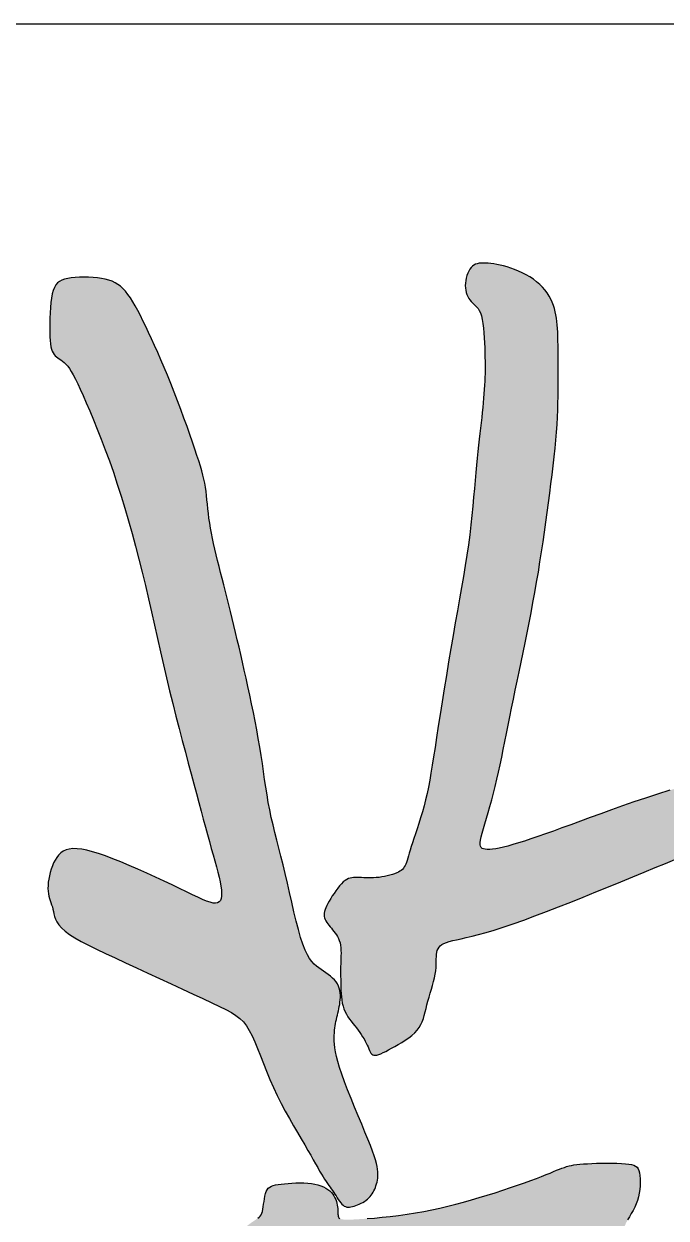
# Model space of a CAD drawing. Extents: x 2246048 to 2442613, y -66234 to 220766.
# Drawn here: x 2440536 to 2440805, y 120236 to 120736 of the extents above; entities that cross this region are included whole.
import ezdxf

# ---------------------------------------------------------------- set-up
doc = ezdxf.new("R2010")
doc.units = 0
doc.header["$LTSCALE"] = 1000
doc.header["$MEASUREMENT"] = 0
doc.layers.get('0').update_dxf_attribs({"color": 8})
doc.layers.add('J-图框线', color=4, linetype='Continuous')
doc.layers.add('J-姓名', color=2, linetype='Continuous')

# ---------------------------------------------------------------- blocks, each defined once
blk = doc.blocks.new('A$C2D00115A')
for points in [[(0.3471, 4.04), (0.3907, 4.0578), (0.4337, 4.0754), (0.4756, 4.0926), (0.5158, 4.1092), (0.554, 4.1249), (0.5897, 4.1396), (0.6223, 4.1529), (0.6517, 4.1649), (0.6781, 4.1755), (0.702, 4.185), (0.7241, 4.1936), (0.7446, 4.2015), (0.7643, 4.2091), (0.7836, 4.2163), (0.8029, 4.2236), (0.8228, 4.231), (0.8432, 4.2386), (0.8642, 4.2463), (0.8856, 4.2539), (0.9074, 4.2615), (0.9296, 4.269), (0.9521, 4.2763), (0.9748, 4.2834), (0.9978, 4.2902), (1.0208, 4.2966), (1.044, 4.3027), (1.0672, 4.3084), (1.0903, 4.3137), (1.1133, 4.3186), (1.1361, 4.323), (1.1587, 4.3269), (1.1809, 4.3303), (1.2028, 4.3334), (1.2241, 4.3361), (1.2449, 4.3387), (1.2649, 4.3413), (1.2841, 4.3439), (1.3024, 4.3467), (1.3197, 4.3497), (1.3359, 4.3532), (1.351, 4.3569), (1.3652, 4.3607), (1.3784, 4.3645), (1.3909, 4.3682), (1.4026, 4.3716), (1.4137, 4.3745), (1.4241, 4.3769), (1.4341, 4.3786), (1.4437, 4.3796), (1.4529, 4.3801), (1.4621, 4.38), (1.4711, 4.3795), (1.4803, 4.3786), (1.4896, 4.3773), (1.4992, 4.3758), (1.5092, 4.3741), (1.5195, 4.3725), (1.5302, 4.3713), (1.5411, 4.3708), (1.5522, 4.3712), (1.5634, 4.3729), (1.5748, 4.3762), (1.5862, 4.3813), (1.5976, 4.3884), (1.6088, 4.3973), (1.6197, 4.4077), (1.63, 4.4192), (1.6396, 4.4314), (1.6483, 4.4441), (1.656, 4.4568), (1.6624, 4.4693), (1.6674, 4.4813), (1.6709, 4.4926), (1.6729, 4.5034), (1.6734, 4.5138), (1.6723, 4.5236), (1.6696, 4.5331), (1.6652, 4.5421), (1.6591, 4.5509), (1.6514, 4.5593), (1.6421, 4.5673), (1.6318, 4.575), (1.6205, 4.5823), (1.6086, 4.5891), (1.5964, 4.5954), (1.5841, 4.6011), (1.5721, 4.6063), (1.5605, 4.6109), (1.5492, 4.6149), (1.538, 4.6183), (1.5267, 4.6211), (1.515, 4.6234), (1.5029, 4.6251), (1.4901, 4.6263), (1.4763, 4.627), (1.4615, 4.6271), (1.4459, 4.6268), (1.4297, 4.6261), (1.4132, 4.6251), (1.3968, 4.6237), (1.3806, 4.6221), (1.3649, 4.6203), (1.3501, 4.6183), (1.3363, 4.6162), (1.3229, 4.6138), (1.3094, 4.6109), (1.2949, 4.6074), (1.279, 4.6031), (1.2608, 4.5978), (1.2398, 4.5913), (1.2152, 4.5835), (1.1867, 4.5742), (1.1545, 4.5636), (1.1191, 4.552), (1.081, 4.5395), (1.0407, 4.5263), (0.9988, 4.5128), (0.9556, 4.4992), (0.9117, 4.4856), (0.8676, 4.4723), (0.8233, 4.4592), (0.7791, 4.4463), (0.7351, 4.4334), (0.6913, 4.4206), (0.6478, 4.4077), (0.6049, 4.3946), (0.5625, 4.3813), (0.5209, 4.3677), (0.4801, 4.3539), (0.4402, 4.3401), (0.4015, 4.3264), (0.364, 4.3128), (0.3278, 4.2996), (0.2931, 4.2869), (0.2601, 4.2747), (0.2287, 4.2633), (0.1991, 4.2525), (0.1712, 4.2426), (0.145, 4.2334), (0.1206, 4.225), (0.0979, 4.2175), (0.0769, 4.2109), (0.0577, 4.2051), (0.0402, 4.2003), (0.0244, 4.1963), (0.0101, 4.1932), (-0.0025, 4.1909), (-0.0137, 4.1893), (-0.0235, 4.1885), (-0.032, 4.1883), (-0.0391, 4.1888), (-0.0481, 4.1906), (-0.055, 4.1964), (-0.0567, 4.2048), (-0.0567, 4.2121), (-0.0556, 4.2212), (-0.0533, 4.2323), (-0.0499, 4.2456), (-0.0455, 4.261), (-0.0404, 4.2782), (-0.0348, 4.297), (-0.0287, 4.3173), (-0.0224, 4.3387), (-0.016, 4.3612), (-0.0097, 4.3845), (-0.0038, 4.4085), (0.002, 4.433), (0.0075, 4.4582), (0.013, 4.484), (0.0184, 4.5104), (0.0238, 4.5374), (0.0292, 4.565), (0.0349, 4.5933), (0.0407, 4.6221), (0.0467, 4.6516), (0.0529, 4.6816), (0.0592, 4.7123), (0.0657, 4.7436), (0.0723, 4.7755), (0.0791, 4.808), (0.086, 4.8412), (0.093, 4.8749), (0.1, 4.9091), (0.107, 4.9438), (0.114, 4.9788), (0.1209, 5.0141), (0.1276, 5.0495), (0.1341, 5.0851), (0.1404, 5.1206), (0.1464, 5.156), (0.152, 5.1913), (0.1575, 5.2264), (0.1627, 5.2612), (0.1677, 5.2959), (0.1725, 5.3302), (0.1772, 5.3642), (0.1817, 5.3978), (0.1862, 5.431), (0.1904, 5.4637), (0.1945, 5.4959), (0.1983, 5.5273), (0.2018, 5.558), (0.205, 5.5879), (0.2077, 5.6168), (0.21, 5.6446), (0.2118, 5.6714), (0.2132, 5.6971), (0.2141, 5.7219), (0.2148, 5.7457), (0.2152, 5.7688), (0.2154, 5.7911), (0.2154, 5.8127), (0.2155, 5.8338), (0.2155, 5.8543), (0.2154, 5.8743), (0.2154, 5.8936), (0.2153, 5.9122), (0.2152, 5.9301), (0.215, 5.9471), (0.2147, 5.9632), (0.2144, 5.9784), (0.2139, 5.9926), (0.2133, 6.0059), (0.2124, 6.0185), (0.2112, 6.0304), (0.2097, 6.042), (0.2078, 6.0532), (0.2054, 6.0642), (0.2024, 6.0752), (0.1988, 6.0862), (0.1946, 6.0973), (0.1896, 6.1083), (0.1838, 6.1192), (0.1771, 6.1299), (0.1695, 6.1403), (0.1609, 6.1503), (0.1513, 6.16), (0.1405, 6.1691), (0.1289, 6.1777), (0.1165, 6.1857), (0.1035, 6.1931), (0.0902, 6.1999), (0.0768, 6.2061), (0.0633, 6.2117), (0.0501, 6.2165), (0.0372, 6.2206), (0.0248, 6.2241), (0.0129, 6.227), (0.0015, 6.2293), (-0.0093, 6.2311), (-0.0195, 6.2324), (-0.0291, 6.2333), (-0.038, 6.2339), (-0.0462, 6.2341), (-0.0538, 6.234), (-0.0607, 6.2333), (-0.0671, 6.232), (-0.073, 6.23), (-0.0784, 6.2272), (-0.0834, 6.2234), (-0.0881, 6.2187), (-0.0924, 6.2128), (-0.0964, 6.2061), (-0.0999, 6.1985), (-0.1029, 6.1904), (-0.1054, 6.1819), (-0.1072, 6.1731), (-0.1083, 6.1643), (-0.1087, 6.1556), (-0.1083, 6.1472), (-0.1072, 6.1391), (-0.1054, 6.1315), (-0.1029, 6.1242), (-0.0999, 6.1174), (-0.0964, 6.1111), (-0.0924, 6.1054), (-0.0881, 6.1002), (-0.0835, 6.0955), (-0.0786, 6.0911), (-0.0738, 6.0866), (-0.0689, 6.0817), (-0.0642, 6.0759), (-0.0598, 6.069), (-0.0557, 6.0605), (-0.0522, 6.0501), (-0.0492, 6.0377), (-0.0468, 6.0234), (-0.0448, 6.0076), (-0.0433, 5.9909), (-0.0422, 5.9735), (-0.0413, 5.956), (-0.0407, 5.9386), (-0.0402, 5.9219), (-0.0399, 5.906), (-0.0396, 5.891), (-0.0395, 5.8767), (-0.0395, 5.8627), (-0.0397, 5.8491), (-0.0401, 5.8355), (-0.0406, 5.8217), (-0.0413, 5.8077), (-0.0422, 5.7932), (-0.0433, 5.7781), (-0.0446, 5.7626), (-0.0461, 5.7465), (-0.0477, 5.73), (-0.0494, 5.7129), (-0.0513, 5.6953), (-0.0533, 5.6772), (-0.0554, 5.6586), (-0.0575, 5.6393), (-0.0598, 5.6193), (-0.0621, 5.5984), (-0.0645, 5.5765), (-0.0669, 5.5534), (-0.0693, 5.529), (-0.0718, 5.5033), (-0.0742, 5.476), (-0.0768, 5.4474), (-0.0794, 5.4174), (-0.0824, 5.3861), (-0.0856, 5.3538), (-0.0892, 5.3204), (-0.0933, 5.2861), (-0.0979, 5.251), (-0.1031, 5.2152), (-0.1088, 5.1785), (-0.115, 5.1409), (-0.1217, 5.1022), (-0.1287, 5.0624), (-0.136, 5.0212), (-0.1435, 4.9787), (-0.1512, 4.9347), (-0.159, 4.8891), (-0.1668, 4.8426), (-0.1745, 4.7957), (-0.182, 4.7492), (-0.1893, 4.7036), (-0.1963, 4.6596), (-0.2028, 4.6179), (-0.2088, 4.5791), (-0.2143, 4.5437), (-0.2192, 4.5115), (-0.2238, 4.482), (-0.2283, 4.4549), (-0.2327, 4.4297), (-0.2371, 4.4061), (-0.2418, 4.3835), (-0.2469, 4.3617), (-0.2524, 4.3403), (-0.2583, 4.3193), (-0.2644, 4.2989), (-0.2706, 4.2794), (-0.2767, 4.2607), (-0.2826, 4.2431), (-0.288, 4.2268), (-0.293, 4.2118), (-0.2973, 4.1983), (-0.301, 4.1863), (-0.3042, 4.1755), (-0.3071, 4.166), (-0.3096, 4.1575), (-0.312, 4.15), (-0.3143, 4.1433), (-0.3178, 4.1342), (-0.323, 4.1247), (-0.3297, 4.117), (-0.3388, 4.1105), (-0.348, 4.1062), (-0.3551, 4.1034), (-0.3631, 4.1007), (-0.3716, 4.0983), (-0.3807, 4.0961), (-0.3902, 4.0941), (-0.3998, 4.0924), (-0.4095, 4.091), (-0.4191, 4.09), (-0.4285, 4.0894), (-0.4376, 4.0891), (-0.4464, 4.0891), (-0.4549, 4.0893), (-0.4631, 4.0896), (-0.4709, 4.0899), (-0.4784, 4.0903), (-0.4854, 4.0905), (-0.4921, 4.0906), (-0.4985, 4.0904), (-0.5046, 4.0898), (-0.5106, 4.0886), (-0.5165, 4.0866), (-0.5224, 4.0838), (-0.5283, 4.0799), (-0.5345, 4.0749), (-0.5409, 4.0686), (-0.5474, 4.0613), (-0.5539, 4.0531), (-0.5604, 4.0443), (-0.5668, 4.0352), (-0.5728, 4.026), (-0.5784, 4.0169), (-0.5836, 4.0081), (-0.5881, 3.9999), (-0.592, 3.9923), (-0.5953, 3.9851), (-0.5978, 3.9784), (-0.5997, 3.9721), (-0.6008, 3.9661), (-0.6012, 3.9603), (-0.6008, 3.9548), (-0.5996, 3.9494), (-0.5977, 3.9441), (-0.5951, 3.939), (-0.592, 3.9338), (-0.5885, 3.9287), (-0.5846, 3.9236), (-0.5804, 3.9185), (-0.576, 3.9133), (-0.5715, 3.908), (-0.567, 3.9025), (-0.5627, 3.8968), (-0.5585, 3.8908), (-0.5546, 3.8845), (-0.5511, 3.8777), (-0.5482, 3.8704), (-0.5458, 3.8627), (-0.5441, 3.8543), (-0.5431, 3.8454), (-0.5425, 3.8362), (-0.5423, 3.8267), (-0.5424, 3.8171), (-0.5427, 3.8075), (-0.5431, 3.798), (-0.5434, 3.7887), (-0.5437, 3.7797), (-0.5438, 3.7709), (-0.5439, 3.7623), (-0.5438, 3.7537), (-0.5437, 3.7449), (-0.5435, 3.736), (-0.5433, 3.7267), (-0.5431, 3.7169), (-0.5428, 3.7067), (-0.5424, 3.6961), (-0.5418, 3.6852), (-0.5409, 3.6742), (-0.5396, 3.6632), (-0.5378, 3.6524), (-0.5353, 3.6419), (-0.5321, 3.6318), (-0.5282, 3.6223), (-0.5235, 3.6133), (-0.5184, 3.6048), (-0.5127, 3.5966), (-0.5068, 3.5887), (-0.5007, 3.5809), (-0.4946, 3.5733), (-0.4886, 3.5656), (-0.4827, 3.5579), (-0.4771, 3.5502), (-0.4718, 3.5425), (-0.4668, 3.5349), (-0.4621, 3.5274), (-0.4579, 3.52), (-0.4541, 3.5128), (-0.4507, 3.5058), (-0.4478, 3.4992), (-0.4452, 3.4929), (-0.4428, 3.4872), (-0.4404, 3.4821), (-0.4379, 3.4777), (-0.435, 3.4742), (-0.4316, 3.4717), (-0.4276, 3.4703), (-0.4228, 3.47), (-0.4172, 3.4709), (-0.4107, 3.4728), (-0.4034, 3.4756), (-0.3953, 3.4793), (-0.3863, 3.4837), (-0.3765, 3.4889), (-0.3658, 3.4946), (-0.3544, 3.5009), (-0.3424, 3.5076), (-0.3301, 3.5149), (-0.318, 3.5225), (-0.3062, 3.5306), (-0.2952, 3.5392), (-0.2851, 3.5481), (-0.2764, 3.5574), (-0.2693, 3.567), (-0.2635, 3.577), (-0.2588, 3.5874), (-0.2549, 3.5983), (-0.2517, 3.6095), (-0.2487, 3.6213), (-0.2457, 3.6335), (-0.2425, 3.6461), (-0.2389, 3.6593), (-0.2349, 3.6728), (-0.2308, 3.6866), (-0.2266, 3.7004), (-0.2227, 3.7141), (-0.219, 3.7276), (-0.2159, 3.7407), (-0.2135, 3.7532), (-0.2118, 3.7652), (-0.2108, 3.7764), (-0.2103, 3.7869), (-0.2101, 3.7968), (-0.2099, 3.806), (-0.2096, 3.8145), (-0.2091, 3.8223), (-0.208, 3.8295), (-0.2054, 3.8393), (-0.1985, 3.8498), (-0.19, 3.8562), (-0.183, 3.8601), (-0.1745, 3.8637), (-0.1644, 3.867), (-0.1526, 3.8701), (-0.139, 3.8733), (-0.1233, 3.8767), (-0.1053, 3.8806), (-0.085, 3.8853), (-0.062, 3.891), (-0.0363, 3.898), (-0.0076, 3.9065), (0.024, 3.9167), (0.0585, 3.9285), (0.0953, 3.9417), (0.1342, 3.9562), (0.1748, 3.9716), (0.2168, 3.9879), (0.2597, 4.0049), (0.3033, 4.0223)], [(-0.6677, 3.8374), (-0.6756, 3.8573), (-0.6834, 3.8812), (-0.6911, 3.9085), (-0.6989, 3.9386), (-0.7066, 3.9706), (-0.7143, 4.0039), (-0.7219, 4.0377), (-0.7295, 4.0712), (-0.7371, 4.1039), (-0.7447, 4.1351), (-0.7521, 4.1648), (-0.7594, 4.1933), (-0.7664, 4.2209), (-0.7732, 4.2477), (-0.7796, 4.2741), (-0.7856, 4.3001), (-0.7911, 4.3261), (-0.796, 4.3523), (-0.8006, 4.3787), (-0.8048, 4.4054), (-0.8088, 4.4325), (-0.8128, 4.46), (-0.8169, 4.4879), (-0.8212, 4.5164), (-0.8258, 4.5455), (-0.8309, 4.5753), (-0.8364, 4.6054), (-0.8422, 4.6359), (-0.8482, 4.6664), (-0.8544, 4.6969), (-0.8608, 4.7271), (-0.8672, 4.7568), (-0.8735, 4.7858), (-0.8798, 4.8141), (-0.886, 4.8416), (-0.8922, 4.8684), (-0.8982, 4.8945), (-0.9043, 4.9202), (-0.9103, 4.9453), (-0.9163, 4.97), (-0.9222, 4.9943), (-0.9282, 5.0184), (-0.9341, 5.0421), (-0.94, 5.0655), (-0.9458, 5.0885), (-0.9515, 5.1111), (-0.9571, 5.1333), (-0.9626, 5.1549), (-0.9679, 5.176), (-0.973, 5.1966), (-0.9779, 5.2166), (-0.9826, 5.2362), (-0.9869, 5.2552), (-0.9909, 5.2738), (-0.9946, 5.2919), (-0.9979, 5.3096), (-1.0007, 5.327), (-1.0031, 5.3439), (-1.0051, 5.3605), (-1.0069, 5.3767), (-1.0085, 5.3925), (-1.0101, 5.4079), (-1.0117, 5.423), (-1.0135, 5.4377), (-1.0156, 5.4521), (-1.018, 5.4661), (-1.0209, 5.4801), (-1.0244, 5.4945), (-1.0284, 5.5096), (-1.0331, 5.5259), (-1.0387, 5.5437), (-1.045, 5.5633), (-1.0524, 5.5851), (-1.0607, 5.6094), (-1.0699, 5.6359), (-1.0798, 5.664), (-1.0904, 5.6934), (-1.1015, 5.7236), (-1.1129, 5.754), (-1.1245, 5.7843), (-1.1361, 5.814), (-1.1477, 5.8428), (-1.1593, 5.8704), (-1.1706, 5.897), (-1.1818, 5.9224), (-1.1928, 5.9468), (-1.2034, 5.97), (-1.2138, 5.992), (-1.2238, 6.0129), (-1.2334, 6.0327), (-1.2427, 6.0512), (-1.2516, 6.0685), (-1.2604, 6.0846), (-1.269, 6.0993), (-1.2776, 6.1128), (-1.2861, 6.1249), (-1.2946, 6.1356), (-1.3033, 6.145), (-1.3121, 6.1531), (-1.3214, 6.16), (-1.3311, 6.1658), (-1.3415, 6.1706), (-1.3527, 6.1746), (-1.3649, 6.1778), (-1.3781, 6.1803), (-1.3924, 6.1823), (-1.4076, 6.1837), (-1.4232, 6.1845), (-1.439, 6.1848), (-1.4546, 6.1845), (-1.4696, 6.1837), (-1.4836, 6.1823), (-1.4963, 6.1803), (-1.5074, 6.1778), (-1.517, 6.1745), (-1.5251, 6.1702), (-1.5321, 6.1647), (-1.5379, 6.1578), (-1.5427, 6.1493), (-1.5467, 6.139), (-1.5499, 6.1267), (-1.5527, 6.1123), (-1.5548, 6.0961), (-1.5565, 6.0787), (-1.5578, 6.0605), (-1.5586, 6.0422), (-1.559, 6.0241), (-1.5591, 6.0067), (-1.5589, 5.9907), (-1.5584, 5.9763), (-1.5575, 5.9635), (-1.5564, 5.9523), (-1.5548, 5.9425), (-1.5528, 5.934), (-1.5504, 5.9267), (-1.5474, 5.9205), (-1.544, 5.9152), (-1.54, 5.9107), (-1.5355, 5.9069), (-1.5306, 5.9033), (-1.5254, 5.8998), (-1.5161, 5.8936), (-1.5048, 5.8845), (-1.4933, 5.871), (-1.4837, 5.8559), (-1.4769, 5.8439), (-1.4695, 5.8297), (-1.4613, 5.8131), (-1.4523, 5.7938), (-1.4423, 5.7717), (-1.4313, 5.7465), (-1.4192, 5.7184), (-1.4064, 5.6877), (-1.3929, 5.6547), (-1.3791, 5.6196), (-1.365, 5.5826), (-1.3508, 5.5441), (-1.3368, 5.5043), (-1.3231, 5.4633), (-1.3096, 5.4214), (-1.2965, 5.3786), (-1.2838, 5.3351), (-1.2713, 5.2909), (-1.2593, 5.2461), (-1.2475, 5.2008), (-1.2362, 5.1552), (-1.2252, 5.1093), (-1.2145, 5.0631), (-1.2039, 5.0169), (-1.1936, 4.9706), (-1.1832, 4.9244), (-1.1729, 4.8783), (-1.1624, 4.8324), (-1.1517, 4.7868), (-1.1408, 4.7416), (-1.1297, 4.697), (-1.1185, 4.6531), (-1.1074, 4.6102), (-1.0964, 4.5685), (-1.0856, 4.5281), (-1.0752, 4.4893), (-1.0653, 4.4522), (-1.0559, 4.4171), (-1.047, 4.3837), (-1.0385, 4.3521), (-1.0305, 4.3221), (-1.0229, 4.2936), (-1.0155, 4.2665), (-1.0085, 4.2406), (-1.0017, 4.2159), (-0.9951, 4.1922), (-0.9888, 4.1696), (-0.9828, 4.1482), (-0.9773, 4.1279), (-0.9724, 4.109), (-0.9681, 4.0913), (-0.9645, 4.0751), (-0.9618, 4.0603), (-0.9599, 4.047), (-0.9591, 4.0352), (-0.9594, 4.0199), (-0.9648, 4.0065), (-0.9757, 4.0004), (-0.9886, 4.0014), (-0.999, 4.004), (-1.0113, 4.0082), (-1.0256, 4.0141), (-1.042, 4.0216), (-1.0607, 4.0304), (-1.0818, 4.0406), (-1.1055, 4.052), (-1.1317, 4.0645), (-1.16, 4.0778), (-1.1897, 4.0915), (-1.2202, 4.1054), (-1.251, 4.1191), (-1.2815, 4.1323), (-1.3109, 4.1446), (-1.3388, 4.1558), (-1.3645, 4.1655), (-1.3882, 4.1737), (-1.4098, 4.1804), (-1.4295, 4.1855), (-1.4473, 4.189), (-1.4634, 4.1909), (-1.4778, 4.1912), (-1.4906, 4.1898), (-1.5019, 4.1867), (-1.5118, 4.1821), (-1.5205, 4.1761), (-1.528, 4.1688), (-1.5346, 4.1605), (-1.5403, 4.1513), (-1.5453, 4.1413), (-1.5497, 4.1306), (-1.5536, 4.1195), (-1.557, 4.1081), (-1.5598, 4.0966), (-1.5621, 4.0851), (-1.5638, 4.0737), (-1.5648, 4.0627), (-1.5651, 4.0523), (-1.5647, 4.0425), (-1.5636, 4.0335), (-1.5619, 4.0252), (-1.5598, 4.0174), (-1.5573, 4.0099), (-1.5548, 4.0027), (-1.5505, 3.9906), (-1.5477, 3.9804), (-1.546, 3.9723), (-1.5442, 3.9637), (-1.542, 3.9546), (-1.5387, 3.9452), (-1.5339, 3.9353), (-1.5271, 3.925), (-1.5178, 3.9143), (-1.5056, 3.9032), (-1.49, 3.8918), (-1.471, 3.8798), (-1.4488, 3.8673), (-1.4236, 3.8542), (-1.3954, 3.8403), (-1.3644, 3.8255), (-1.3308, 3.8098), (-1.2947, 3.7931), (-1.2562, 3.7754), (-1.2163, 3.7569), (-1.1757, 3.7382), (-1.1353, 3.7195), (-1.096, 3.7012), (-1.0586, 3.6839), (-1.0241, 3.6678), (-0.9932, 3.6533), (-0.9667, 3.6407), (-0.9441, 3.6296), (-0.9251, 3.6193), (-0.9089, 3.6091), (-0.8951, 3.5984), (-0.8831, 3.5866), (-0.8724, 3.5731), (-0.8625, 3.5572), (-0.8528, 3.5385), (-0.8431, 3.5172), (-0.8334, 3.4937), (-0.8234, 3.4684), (-0.813, 3.4418), (-0.8021, 3.4142), (-0.7906, 3.3861), (-0.7783, 3.3579), (-0.7651, 3.3299), (-0.7512, 3.3023), (-0.7369, 3.2755), (-0.7225, 3.2494), (-0.7082, 3.2244), (-0.6944, 3.2006), (-0.6812, 3.1783), (-0.669, 3.1575), (-0.6579, 3.1385), (-0.648, 3.1211), (-0.639, 3.1053), (-0.6309, 3.091), (-0.6236, 3.0781), (-0.617, 3.0664), (-0.6108, 3.0559), (-0.6051, 3.0464), (-0.5997, 3.0378), (-0.5946, 3.0301), (-0.5897, 3.023), (-0.5851, 3.0164), (-0.5806, 3.0102), (-0.5735, 3.0002), (-0.5664, 2.9898), (-0.5598, 2.9793), (-0.5557, 2.9729), (-0.5517, 2.9667), (-0.5476, 2.9609), (-0.5435, 2.9556), (-0.5394, 2.9509), (-0.5352, 2.947), (-0.5309, 2.9441), (-0.5266, 2.942), (-0.5221, 2.9408), (-0.5174, 2.9402), (-0.5126, 2.9403), (-0.5075, 2.941), (-0.5022, 2.9422), (-0.4966, 2.9438), (-0.4907, 2.9458), (-0.4846, 2.9482), (-0.4784, 2.9508), (-0.4722, 2.9538), (-0.4661, 2.9571), (-0.4602, 2.9606), (-0.4547, 2.9645), (-0.4495, 2.9686), (-0.4448, 2.9729), (-0.4405, 2.9775), (-0.4367, 2.9822), (-0.4333, 2.9872), (-0.4302, 2.9924), (-0.4274, 2.9978), (-0.4248, 3.0034), (-0.4225, 3.0091), (-0.4203, 3.015), (-0.4183, 3.0211), (-0.4166, 3.0274), (-0.4152, 3.034), (-0.4142, 3.0409), (-0.4136, 3.0482), (-0.4135, 3.0559), (-0.4138, 3.0641), (-0.4148, 3.0728), (-0.4164, 3.0823), (-0.4189, 3.0931), (-0.4224, 3.1053), (-0.4269, 3.1195), (-0.4327, 3.136), (-0.4399, 3.155), (-0.4485, 3.177), (-0.4587, 3.2021), (-0.4701, 3.2298), (-0.4823, 3.2591), (-0.4948, 3.2894), (-0.5073, 3.3199), (-0.5192, 3.3497), (-0.5301, 3.378), (-0.5396, 3.4041), (-0.5474, 3.4273), (-0.5535, 3.4479), (-0.5582, 3.4659), (-0.5616, 3.4819), (-0.5639, 3.496), (-0.5654, 3.5085), (-0.5664, 3.5244), (-0.566, 3.5443), (-0.5646, 3.5613), (-0.5622, 3.5767), (-0.5593, 3.5911), (-0.5566, 3.6028), (-0.5549, 3.6101), (-0.5531, 3.6175), (-0.5515, 3.6249), (-0.5498, 3.6324), (-0.5484, 3.64), (-0.547, 3.6477), (-0.5459, 3.6556), (-0.5451, 3.6636), (-0.5446, 3.6718), (-0.5445, 3.6799), (-0.545, 3.6881), (-0.5462, 3.6962), (-0.5482, 3.7041), (-0.551, 3.7118), (-0.5548, 3.7193), (-0.5596, 3.7264), (-0.5654, 3.7332), (-0.5719, 3.7398), (-0.5791, 3.7461), (-0.5868, 3.7522), (-0.5948, 3.7582), (-0.6031, 3.764), (-0.6114, 3.7696), (-0.6196, 3.7753), (-0.6278, 3.7814), (-0.6359, 3.7886), (-0.6439, 3.7972), (-0.6519, 3.8078), (-0.6598, 3.821)], [(0.4147, 2.7385), (0.4169, 2.7476), (0.419, 2.7577), (0.4212, 2.7687), (0.4234, 2.7806), (0.4257, 2.7932), (0.4282, 2.8063), (0.431, 2.8197), (0.4342, 2.8332), (0.4378, 2.8466), (0.442, 2.8598), (0.4468, 2.8724), (0.4522, 2.8844), (0.4581, 2.8959), (0.4644, 2.907), (0.4707, 2.9179), (0.4768, 2.9289), (0.4826, 2.94), (0.4879, 2.9515), (0.4924, 2.9635), (0.496, 2.9761), (0.4987, 2.9891), (0.5005, 3.0022), (0.5015, 3.0152), (0.5018, 3.0277), (0.5015, 3.0395), (0.5005, 3.0503), (0.4991, 3.0597), (0.4971, 3.0677), (0.4944, 3.0742), (0.4907, 3.0794), (0.4859, 3.0835), (0.4797, 3.0866), (0.4718, 3.089), (0.4621, 3.0907), (0.4503, 3.0919), (0.4363, 3.0928), (0.4205, 3.0934), (0.4035, 3.0937), (0.3856, 3.0937), (0.3676, 3.0936), (0.3498, 3.0932), (0.3329, 3.0927), (0.3174, 3.092), (0.3036, 3.0912), (0.2914, 3.0903), (0.2805, 3.0891), (0.2708, 3.0877), (0.2618, 3.0861), (0.2534, 3.0841), (0.2452, 3.0819), (0.2371, 3.0792), (0.2287, 3.0762), (0.2198, 3.0727), (0.21, 3.0688), (0.1993, 3.0643), (0.1871, 3.0593), (0.1734, 3.0538), (0.1578, 3.0476), (0.1401, 3.0408), (0.12, 3.0334), (0.0979, 3.0254), (0.074, 3.017), (0.0487, 3.0084), (0.0223, 2.9996), (-0.0048, 2.9907), (-0.0323, 2.982), (-0.06, 2.9735), (-0.0875, 2.9654), (-0.1148, 2.9576), (-0.1421, 2.9503), (-0.1696, 2.9433), (-0.1972, 2.9368), (-0.2252, 2.9308), (-0.2535, 2.9252), (-0.2825, 2.9202), (-0.3119, 2.9156), (-0.3415, 2.9116), (-0.3707, 2.908), (-0.399, 2.9049), (-0.4258, 2.9024), (-0.4506, 2.9003), (-0.4729, 2.8987), (-0.4921, 2.8975), (-0.5079, 2.8968), (-0.5206, 2.8966), (-0.5304, 2.8969), (-0.5378, 2.8976), (-0.5432, 2.8988), (-0.5485, 2.9012), (-0.551, 2.9053), (-0.552, 2.9084), (-0.5527, 2.912), (-0.5531, 2.9161), (-0.5533, 2.9205), (-0.5534, 2.9253), (-0.5536, 2.9305), (-0.5539, 2.936), (-0.5544, 2.9418), (-0.5553, 2.9478), (-0.5566, 2.9541), (-0.5583, 2.9604), (-0.5606, 2.9668), (-0.5634, 2.9731), (-0.5669, 2.9794), (-0.571, 2.9855), (-0.5759, 2.9913), (-0.5816, 2.9969), (-0.5881, 3.002), (-0.5954, 3.0068), (-0.6036, 3.0111), (-0.6127, 3.0149), (-0.6227, 3.0181), (-0.6336, 3.0208), (-0.6456, 3.0227), (-0.6584, 3.024), (-0.6719, 3.0247), (-0.6858, 3.0249), (-0.6999, 3.0246), (-0.7138, 3.0239), (-0.7271, 3.023), (-0.7398, 3.0218), (-0.7514, 3.0206), (-0.7617, 3.0193), (-0.7707, 3.0177), (-0.7786, 3.0159), (-0.7854, 3.0134), (-0.7912, 3.0103), (-0.796, 3.0063), (-0.8, 3.0013), (-0.8033, 2.9951), (-0.8059, 2.9876), (-0.808, 2.9791), (-0.8096, 2.9698), (-0.811, 2.9603), (-0.8123, 2.9507), (-0.8136, 2.9414), (-0.815, 2.9328), (-0.8167, 2.9253), (-0.8188, 2.9189), (-0.8214, 2.9137), (-0.8246, 2.9092), (-0.8285, 2.9052), (-0.8331, 2.9014), (-0.8385, 2.8975), (-0.8449, 2.8932), (-0.8522, 2.8882), (-0.8606, 2.8823), (-0.8698, 2.8754), (-0.8793, 2.8674), (-0.8889, 2.8582), (-0.8982, 2.8478), (-0.9069, 2.836), (-0.9145, 2.8228), (-0.9209, 2.8081), (-0.9257, 2.7919), (-0.9289, 2.7746), (-0.9308, 2.7567), (-0.9315, 2.7387), (-0.9311, 2.7209), (-0.9298, 2.7039), (-0.9278, 2.6881), (-0.9253, 2.674), (-0.9223, 2.6619), (-0.919, 2.6515), (-0.9155, 2.6424), (-0.9119, 2.6341), (-0.9084, 2.6262), (-0.905, 2.6183), (-0.902, 2.6099), (-0.8993, 2.6006), (-0.8971, 2.59), (-0.8955, 2.5784), (-0.8944, 2.5662), (-0.8938, 2.5536), (-0.8938, 2.5409), (-0.8944, 2.528), (-0.6125, 2.5406), (-0.6143, 2.5468), (-0.615, 2.5532), (-0.6145, 2.5595), (-0.6131, 2.5655), (-0.611, 2.5711), (-0.6081, 2.576), (-0.6047, 2.5802), (-0.6006, 2.5838), (-0.5959, 2.5868), (-0.5905, 2.5895), (-0.5843, 2.5918), (-0.5772, 2.5941), (-0.5693, 2.5963), (-0.5603, 2.5986), (-0.5504, 2.6011), (-0.5395, 2.6039), (-0.5276, 2.6068), (-0.5148, 2.61), (-0.5011, 2.6132), (-0.4866, 2.6166), (-0.4712, 2.6201), (-0.4552, 2.6237), (-0.4384, 2.6274), (-0.421, 2.6312), (-0.4033, 2.635), (-0.3853, 2.6391), (-0.3673, 2.6433), (-0.3493, 2.6477), (-0.3317, 2.6523), (-0.3145, 2.6573), (-0.2978, 2.6625), (-0.2816, 2.6679), (-0.2657, 2.6735), (-0.2498, 2.679), (-0.234, 2.6846), (-0.218, 2.6899), (-0.2016, 2.6951), (-0.1847, 2.6998), (-0.1673, 2.7042), (-0.1494, 2.7083), (-0.1313, 2.7121), (-0.1134, 2.7157), (-0.0957, 2.7193), (-0.0787, 2.7228), (-0.0624, 2.7264), (-0.0473, 2.7302), (-0.0334, 2.7341), (-0.0208, 2.7382), (-0.0092, 2.7421), (0.0013, 2.7458), (0.0109, 2.7491), (0.0197, 2.7517), (0.0278, 2.7537), (0.0353, 2.7547), (0.0423, 2.7546), (0.0488, 2.7536), (0.0547, 2.7516), (0.0601, 2.7489), (0.0648, 2.7454), (0.0688, 2.7412), (0.0721, 2.7366), (0.0747, 2.7314), (0.0765, 2.726), (0.0775, 2.7202), (0.0779, 2.7144), (0.0777, 2.7085), (0.0768, 2.7027), (0.0755, 2.6971), (0.0737, 2.6918), (0.0715, 2.6869), (0.0689, 2.6826), (0.066, 2.6787), (0.0629, 2.6753), (0.0596, 2.6721), (0.0562, 2.6692), (0.0529, 2.6664), (0.0495, 2.6638), (0.0463, 2.6611), (0.0432, 2.6584), (0.0403, 2.6556), (0.0376, 2.6526), (0.035, 2.6494), (0.0325, 2.6458), (0.0301, 2.6419), (0.0278, 2.6376), (0.0256, 2.6328), (0.0235, 2.6274), (0.0214, 2.6215), (0.0194, 2.6152), (0.0174, 2.6083), (0.0155, 2.6009), (0.0137, 2.593), (0.0119, 2.5847), (0.0101, 2.576), (0.0085, 2.5669), (0.0068, 2.5573), (0.0052, 2.5475), (0.0035, 2.5373), (0.257, 2.4196), (0.2633, 2.4331), (0.2944, 2.4993), (0.3215, 2.5559), (0.3436, 2.6009), (0.361, 2.635), (0.3743, 2.66), (0.3842, 2.6775), (0.3914, 2.6891), (0.3965, 2.6966), (0.4001, 2.7016), (0.4029, 2.7058), (0.4054, 2.7106), (0.4079, 2.7163), (0.4102, 2.7228), (0.4125, 2.7302)]]:
    blk.add_hatch(color=256).paths.add_polyline_path(points)
for points in [[(0.6049, 4.3946), (0.5625, 4.3813), (0.5209, 4.3677), (0.4801, 4.3539), (0.4402, 4.3401), (0.4015, 4.3264), (0.364, 4.3128), (0.3278, 4.2996), (0.2931, 4.2869), (0.2601, 4.2747), (0.2287, 4.2633), (0.1991, 4.2525), (0.1712, 4.2426), (0.145, 4.2334), (0.1206, 4.225), (0.0979, 4.2175), (0.0769, 4.2109), (0.0577, 4.2051), (0.0402, 4.2003), (0.0244, 4.1963), (0.0101, 4.1932), (-0.0025, 4.1909), (-0.0137, 4.1893), (-0.0235, 4.1885), (-0.032, 4.1883), (-0.0391, 4.1888), (-0.045, 4.19), (-0.0497, 4.1919), (-0.0533, 4.1949), (-0.0556, 4.1992), (-0.0567, 4.2048), (-0.0567, 4.2121), (-0.0556, 4.2212), (-0.0533, 4.2323), (-0.0499, 4.2456), (-0.0455, 4.261), (-0.0404, 4.2782), (-0.0348, 4.297), (-0.0287, 4.3173), (-0.0224, 4.3387), (-0.016, 4.3612), (-0.0097, 4.3845), (-0.0038, 4.4085), (0.002, 4.433), (0.0075, 4.4582), (0.013, 4.484), (0.0184, 4.5104), (0.0238, 4.5374), (0.0292, 4.565), (0.0349, 4.5933), (0.0407, 4.6221), (0.0467, 4.6516), (0.0529, 4.6816), (0.0592, 4.7123), (0.0657, 4.7436), (0.0723, 4.7755), (0.0791, 4.808), (0.086, 4.8412), (0.093, 4.8749), (0.1, 4.9091), (0.107, 4.9438), (0.114, 4.9788), (0.1209, 5.0141), (0.1276, 5.0495), (0.1341, 5.0851), (0.1404, 5.1206), (0.1464, 5.156), (0.152, 5.1913), (0.1575, 5.2264), (0.1627, 5.2612), (0.1677, 5.2959), (0.1725, 5.3302), (0.1772, 5.3642), (0.1817, 5.3978), (0.1862, 5.431), (0.1904, 5.4637), (0.1945, 5.4959), (0.1983, 5.5273), (0.2018, 5.558), (0.205, 5.5879), (0.2077, 5.6168), (0.21, 5.6446), (0.2118, 5.6714), (0.2132, 5.6971), (0.2141, 5.7219), (0.2148, 5.7457), (0.2152, 5.7688), (0.2154, 5.7911), (0.2154, 5.8127), (0.2155, 5.8338), (0.2155, 5.8543), (0.2154, 5.8743), (0.2154, 5.8936), (0.2153, 5.9122), (0.2152, 5.9301), (0.215, 5.9471), (0.2147, 5.9632), (0.2144, 5.9784), (0.2139, 5.9926), (0.2133, 6.0059), (0.2124, 6.0185), (0.2112, 6.0304), (0.2097, 6.042), (0.2078, 6.0532), (0.2054, 6.0642), (0.2024, 6.0752), (0.1988, 6.0862), (0.1946, 6.0973), (0.1896, 6.1083), (0.1838, 6.1192), (0.1771, 6.1299), (0.1695, 6.1403), (0.1609, 6.1503), (0.1513, 6.16), (0.1405, 6.1691), (0.1289, 6.1777), (0.1165, 6.1857), (0.1035, 6.1931), (0.0902, 6.1999), (0.0768, 6.2061), (0.0633, 6.2117), (0.0501, 6.2165), (0.0372, 6.2206), (0.0248, 6.2241), (0.0129, 6.227), (0.0015, 6.2293), (-0.0093, 6.2311), (-0.0195, 6.2324), (-0.0291, 6.2333), (-0.038, 6.2339), (-0.0462, 6.2341), (-0.0538, 6.234), (-0.0607, 6.2333), (-0.0671, 6.232), (-0.073, 6.23), (-0.0784, 6.2272), (-0.0834, 6.2234), (-0.0881, 6.2187), (-0.0924, 6.2128), (-0.0964, 6.2061), (-0.0999, 6.1985), (-0.1029, 6.1904), (-0.1054, 6.1819), (-0.1072, 6.1731), (-0.1083, 6.1643), (-0.1087, 6.1556), (-0.1083, 6.1472), (-0.1072, 6.1391), (-0.1054, 6.1315), (-0.1029, 6.1242), (-0.0999, 6.1174), (-0.0964, 6.1111), (-0.0924, 6.1054), (-0.0881, 6.1002), (-0.0835, 6.0955), (-0.0786, 6.0911), (-0.0738, 6.0866), (-0.0689, 6.0817), (-0.0642, 6.0759), (-0.0598, 6.069), (-0.0557, 6.0605), (-0.0522, 6.0501), (-0.0492, 6.0377), (-0.0468, 6.0234), (-0.0448, 6.0076), (-0.0433, 5.9909), (-0.0422, 5.9735), (-0.0413, 5.956), (-0.0407, 5.9386), (-0.0402, 5.9219), (-0.0399, 5.906), (-0.0396, 5.891), (-0.0395, 5.8767), (-0.0395, 5.8627), (-0.0397, 5.8491), (-0.0401, 5.8355), (-0.0406, 5.8217), (-0.0413, 5.8077), (-0.0422, 5.7932), (-0.0433, 5.7781), (-0.0446, 5.7626), (-0.0461, 5.7465), (-0.0477, 5.73), (-0.0494, 5.7129), (-0.0513, 5.6953), (-0.0533, 5.6772), (-0.0554, 5.6586), (-0.0575, 5.6393), (-0.0598, 5.6193), (-0.0621, 5.5984), (-0.0645, 5.5765), (-0.0669, 5.5534), (-0.0693, 5.529), (-0.0718, 5.5033), (-0.0742, 5.476), (-0.0768, 5.4474), (-0.0794, 5.4174), (-0.0824, 5.3861), (-0.0856, 5.3538), (-0.0892, 5.3204), (-0.0933, 5.2861), (-0.0979, 5.251), (-0.1031, 5.2152), (-0.1088, 5.1785), (-0.115, 5.1409), (-0.1217, 5.1022), (-0.1287, 5.0624), (-0.136, 5.0212), (-0.1435, 4.9787), (-0.1512, 4.9347), (-0.159, 4.8891), (-0.1668, 4.8426), (-0.1745, 4.7957), (-0.182, 4.7492), (-0.1893, 4.7036), (-0.1963, 4.6596), (-0.2028, 4.6179), (-0.2088, 4.5791), (-0.2143, 4.5437), (-0.2192, 4.5115), (-0.2238, 4.482), (-0.2283, 4.4549), (-0.2327, 4.4297), (-0.2371, 4.4061), (-0.2418, 4.3835), (-0.2469, 4.3617), (-0.2524, 4.3403), (-0.2583, 4.3193), (-0.2644, 4.2989), (-0.2706, 4.2794), (-0.2767, 4.2607), (-0.2826, 4.2431), (-0.288, 4.2268), (-0.293, 4.2118), (-0.2973, 4.1983), (-0.301, 4.1863), (-0.3042, 4.1755), (-0.3071, 4.166), (-0.3096, 4.1575), (-0.312, 4.15), (-0.3143, 4.1433), (-0.3166, 4.1374), (-0.319, 4.132), (-0.3217, 4.1272), (-0.3246, 4.1229), (-0.328, 4.1189), (-0.3319, 4.1154), (-0.3365, 4.1121), (-0.3418, 4.109), (-0.348, 4.1062), (-0.3551, 4.1034), (-0.3631, 4.1007), (-0.3716, 4.0983), (-0.3807, 4.0961), (-0.3902, 4.0941), (-0.3998, 4.0924), (-0.4095, 4.091), (-0.4191, 4.09), (-0.4285, 4.0894), (-0.4376, 4.0891), (-0.4464, 4.0891), (-0.4549, 4.0893), (-0.4631, 4.0896), (-0.4709, 4.0899), (-0.4784, 4.0903), (-0.4854, 4.0905), (-0.4921, 4.0906), (-0.4985, 4.0904), (-0.5046, 4.0898), (-0.5106, 4.0886), (-0.5165, 4.0866), (-0.5224, 4.0838), (-0.5283, 4.0799), (-0.5345, 4.0749), (-0.5409, 4.0686), (-0.5474, 4.0613), (-0.5539, 4.0531), (-0.5604, 4.0443), (-0.5668, 4.0352), (-0.5728, 4.026), (-0.5784, 4.0169), (-0.5836, 4.0081), (-0.5881, 3.9999), (-0.592, 3.9923), (-0.5953, 3.9851), (-0.5978, 3.9784), (-0.5997, 3.9721), (-0.6008, 3.9661), (-0.6012, 3.9603), (-0.6008, 3.9548), (-0.5996, 3.9494), (-0.5977, 3.9441), (-0.5951, 3.939), (-0.592, 3.9338), (-0.5885, 3.9287), (-0.5846, 3.9236), (-0.5804, 3.9185), (-0.576, 3.9133), (-0.5715, 3.908), (-0.567, 3.9025), (-0.5627, 3.8968), (-0.5585, 3.8908), (-0.5546, 3.8845), (-0.5511, 3.8777), (-0.5482, 3.8704), (-0.5458, 3.8627), (-0.5441, 3.8543), (-0.5431, 3.8454), (-0.5425, 3.8362), (-0.5423, 3.8267), (-0.5424, 3.8171), (-0.5427, 3.8075), (-0.5431, 3.798), (-0.5434, 3.7887), (-0.5437, 3.7797), (-0.5438, 3.7709), (-0.5439, 3.7623), (-0.5438, 3.7537), (-0.5437, 3.7449), (-0.5435, 3.736), (-0.5433, 3.7267), (-0.5431, 3.7169), (-0.5428, 3.7067), (-0.5424, 3.6961), (-0.5418, 3.6852), (-0.5409, 3.6742), (-0.5396, 3.6632), (-0.5378, 3.6524), (-0.5353, 3.6419), (-0.5321, 3.6318), (-0.5282, 3.6223), (-0.5235, 3.6133), (-0.5184, 3.6048), (-0.5127, 3.5966), (-0.5068, 3.5887), (-0.5007, 3.5809), (-0.4946, 3.5733), (-0.4886, 3.5656), (-0.4827, 3.5579), (-0.4771, 3.5502), (-0.4718, 3.5425), (-0.4668, 3.5349), (-0.4621, 3.5274), (-0.4579, 3.52), (-0.4541, 3.5128), (-0.4507, 3.5058), (-0.4478, 3.4992), (-0.4452, 3.4929), (-0.4428, 3.4872), (-0.4404, 3.4821), (-0.4379, 3.4777), (-0.435, 3.4742), (-0.4316, 3.4717), (-0.4276, 3.4703), (-0.4228, 3.47), (-0.4172, 3.4709), (-0.4107, 3.4728), (-0.4034, 3.4756), (-0.3953, 3.4793), (-0.3863, 3.4837), (-0.3765, 3.4889), (-0.3658, 3.4946), (-0.3544, 3.5009), (-0.3424, 3.5076), (-0.3301, 3.5149), (-0.318, 3.5225), (-0.3062, 3.5306), (-0.2952, 3.5392), (-0.2851, 3.5481), (-0.2764, 3.5574), (-0.2693, 3.567), (-0.2635, 3.577), (-0.2588, 3.5874), (-0.2549, 3.5983), (-0.2517, 3.6095), (-0.2487, 3.6213), (-0.2457, 3.6335), (-0.2425, 3.6461), (-0.2389, 3.6593), (-0.2349, 3.6728), (-0.2308, 3.6866), (-0.2266, 3.7004), (-0.2227, 3.7141), (-0.219, 3.7276), (-0.2159, 3.7407), (-0.2135, 3.7532), (-0.2118, 3.7652), (-0.2108, 3.7764), (-0.2103, 3.7869), (-0.2101, 3.7968), (-0.2099, 3.806), (-0.2096, 3.8145), (-0.2091, 3.8223), (-0.208, 3.8295), (-0.2063, 3.836), (-0.2038, 3.8418), (-0.2003, 3.8471), (-0.1958, 3.8519), (-0.19, 3.8562), (-0.183, 3.8601), (-0.1745, 3.8637), (-0.1644, 3.867), (-0.1526, 3.8701), (-0.139, 3.8733), (-0.1233, 3.8767), (-0.1053, 3.8806), (-0.085, 3.8853), (-0.062, 3.891), (-0.0363, 3.898), (-0.0076, 3.9065), (0.024, 3.9167), (0.0585, 3.9285), (0.0953, 3.9417), (0.1342, 3.9562), (0.1748, 3.9716), (0.2168, 3.9879), (0.2597, 4.0049), (0.3033, 4.0223), (0.3471, 4.04), (0.3907, 4.0578), (0.4337, 4.0754), (0.4756, 4.0926), (0.5158, 4.1092), (0.554, 4.1249), (0.5897, 4.1396), (0.6223, 4.1529)], [(-0.8331, 2.9014), (-0.8285, 2.9052), (-0.8246, 2.9092), (-0.8214, 2.9137), (-0.8188, 2.9189), (-0.8167, 2.9253), (-0.815, 2.9328), (-0.8136, 2.9414), (-0.8123, 2.9507), (-0.811, 2.9603), (-0.8096, 2.9698), (-0.808, 2.9791), (-0.8059, 2.9876), (-0.8033, 2.9951), (-0.8, 3.0013), (-0.796, 3.0063), (-0.7912, 3.0103), (-0.7854, 3.0134), (-0.7786, 3.0159), (-0.7707, 3.0177), (-0.7617, 3.0193), (-0.7514, 3.0206), (-0.7398, 3.0218), (-0.7271, 3.023), (-0.7138, 3.0239), (-0.6999, 3.0246), (-0.6858, 3.0249), (-0.6719, 3.0247), (-0.6584, 3.024), (-0.6456, 3.0227), (-0.6336, 3.0208), (-0.6227, 3.0181), (-0.6127, 3.0149), (-0.6036, 3.0111), (-0.5954, 3.0068), (-0.5881, 3.002), (-0.5816, 2.9969), (-0.5759, 2.9913), (-0.571, 2.9855), (-0.5669, 2.9794), (-0.5634, 2.9731), (-0.5606, 2.9668), (-0.5583, 2.9604), (-0.5566, 2.9541), (-0.5553, 2.9478), (-0.5544, 2.9418), (-0.5539, 2.936), (-0.5536, 2.9305), (-0.5534, 2.9253), (-0.5533, 2.9205), (-0.5531, 2.9161), (-0.5527, 2.912), (-0.552, 2.9084), (-0.551, 2.9053), (-0.5494, 2.9026), (-0.5469, 2.9005)], [(-0.4506, 2.9003), (-0.4258, 2.9024), (-0.399, 2.9049), (-0.3707, 2.908), (-0.3415, 2.9116), (-0.3119, 2.9156), (-0.2825, 2.9202), (-0.2535, 2.9252), (-0.2252, 2.9308), (-0.1972, 2.9368), (-0.1696, 2.9433), (-0.1421, 2.9503), (-0.1148, 2.9576), (-0.0875, 2.9654), (-0.06, 2.9735), (-0.0323, 2.982), (-0.0048, 2.9907), (0.0223, 2.9996), (0.0487, 3.0084), (0.074, 3.017), (0.0979, 3.0254), (0.12, 3.0334), (0.1401, 3.0408), (0.1578, 3.0476), (0.1734, 3.0538), (0.1871, 3.0593), (0.1993, 3.0643), (0.21, 3.0688), (0.2198, 3.0727), (0.2287, 3.0762), (0.2371, 3.0792), (0.2452, 3.0819), (0.2534, 3.0841), (0.2618, 3.0861), (0.2708, 3.0877), (0.2805, 3.0891), (0.2914, 3.0903), (0.3036, 3.0912), (0.3174, 3.092), (0.3329, 3.0927), (0.3498, 3.0932), (0.3676, 3.0936), (0.3856, 3.0937), (0.4035, 3.0937), (0.4205, 3.0934), (0.4363, 3.0928), (0.4503, 3.0919), (0.4621, 3.0907), (0.4718, 3.089), (0.4797, 3.0866), (0.4859, 3.0835), (0.4907, 3.0794), (0.4944, 3.0742), (0.4971, 3.0677), (0.4991, 3.0597), (0.5005, 3.0503), (0.5015, 3.0395), (0.5018, 3.0277), (0.5015, 3.0152), (0.5005, 3.0022), (0.4987, 2.9891), (0.496, 2.9761), (0.4924, 2.9635), (0.4879, 2.9515), (0.4826, 2.94), (0.4768, 2.9289), (0.4707, 2.9179), (0.4644, 2.907), (0.4581, 2.8959)]]:
    blk.add_lwpolyline(points)
blk.add_lwpolyline([(-1.1055, 4.052), (-1.1317, 4.0645), (-1.16, 4.0778), (-1.1897, 4.0915), (-1.2202, 4.1054), (-1.251, 4.1191), (-1.2815, 4.1323), (-1.3109, 4.1446), (-1.3388, 4.1558), (-1.3645, 4.1655), (-1.3882, 4.1737), (-1.4098, 4.1804), (-1.4295, 4.1855), (-1.4473, 4.189), (-1.4634, 4.1909), (-1.4778, 4.1912), (-1.4906, 4.1898), (-1.5019, 4.1867), (-1.5118, 4.1821), (-1.5205, 4.1761), (-1.528, 4.1688), (-1.5346, 4.1605), (-1.5403, 4.1513), (-1.5453, 4.1413), (-1.5497, 4.1306), (-1.5536, 4.1195), (-1.557, 4.1081), (-1.5598, 4.0966), (-1.5621, 4.0851), (-1.5638, 4.0737), (-1.5648, 4.0627), (-1.5651, 4.0523), (-1.5647, 4.0425), (-1.5636, 4.0335), (-1.5619, 4.0252), (-1.5598, 4.0174), (-1.5573, 4.0099), (-1.5548, 4.0027), (-1.5522, 3.9954), (-1.5498, 3.9881), (-1.5477, 3.9804), (-1.546, 3.9723), (-1.5442, 3.9637), (-1.542, 3.9546), (-1.5387, 3.9452), (-1.5339, 3.9353), (-1.5271, 3.925), (-1.5178, 3.9143), (-1.5056, 3.9032), (-1.49, 3.8918), (-1.471, 3.8798), (-1.4488, 3.8673), (-1.4236, 3.8542), (-1.3954, 3.8403), (-1.3644, 3.8255), (-1.3308, 3.8098), (-1.2947, 3.7931), (-1.2562, 3.7754), (-1.2163, 3.7569), (-1.1757, 3.7382), (-1.1353, 3.7195), (-1.096, 3.7012), (-1.0586, 3.6839), (-1.0241, 3.6678), (-0.9932, 3.6533), (-0.9667, 3.6407), (-0.9441, 3.6296), (-0.9251, 3.6193), (-0.9089, 3.6091), (-0.8951, 3.5984), (-0.8831, 3.5866), (-0.8724, 3.5731), (-0.8625, 3.5572), (-0.8528, 3.5385), (-0.8431, 3.5172), (-0.8334, 3.4937), (-0.8234, 3.4684), (-0.813, 3.4418), (-0.8021, 3.4142), (-0.7906, 3.3861), (-0.7783, 3.3579), (-0.7651, 3.3299), (-0.7512, 3.3023), (-0.7369, 3.2755), (-0.7225, 3.2494), (-0.7082, 3.2244), (-0.6944, 3.2006), (-0.6812, 3.1783), (-0.669, 3.1575), (-0.6579, 3.1385), (-0.648, 3.1211), (-0.639, 3.1053), (-0.6309, 3.091), (-0.6236, 3.0781), (-0.617, 3.0664), (-0.6108, 3.0559), (-0.6051, 3.0464), (-0.5997, 3.0378), (-0.5946, 3.0301), (-0.5897, 3.023), (-0.5851, 3.0164), (-0.5806, 3.0102), (-0.5763, 3.0041), (-0.572, 2.9981), (-0.5679, 2.992), (-0.5638, 2.9857), (-0.5598, 2.9793), (-0.5557, 2.9729), (-0.5517, 2.9667), (-0.5476, 2.9609), (-0.5435, 2.9556), (-0.5394, 2.9509), (-0.5352, 2.947), (-0.5309, 2.9441), (-0.5266, 2.942), (-0.5221, 2.9408), (-0.5174, 2.9402), (-0.5126, 2.9403), (-0.5075, 2.941), (-0.5022, 2.9422), (-0.4966, 2.9438), (-0.4907, 2.9458), (-0.4846, 2.9482), (-0.4784, 2.9508), (-0.4722, 2.9538), (-0.4661, 2.9571), (-0.4602, 2.9606), (-0.4547, 2.9645), (-0.4495, 2.9686), (-0.4448, 2.9729), (-0.4405, 2.9775), (-0.4367, 2.9822), (-0.4333, 2.9872), (-0.4302, 2.9924), (-0.4274, 2.9978), (-0.4248, 3.0034), (-0.4225, 3.0091), (-0.4203, 3.015), (-0.4183, 3.0211), (-0.4166, 3.0274), (-0.4152, 3.034), (-0.4142, 3.0409), (-0.4136, 3.0482), (-0.4135, 3.0559), (-0.4138, 3.0641), (-0.4148, 3.0728), (-0.4164, 3.0823), (-0.4189, 3.0931), (-0.4224, 3.1053), (-0.4269, 3.1195), (-0.4327, 3.136), (-0.4399, 3.155), (-0.4485, 3.177), (-0.4587, 3.2021), (-0.4701, 3.2298), (-0.4823, 3.2591), (-0.4948, 3.2894), (-0.5073, 3.3199), (-0.5192, 3.3497), (-0.5301, 3.378), (-0.5396, 3.4041), (-0.5474, 3.4273), (-0.5535, 3.4479), (-0.5582, 3.4659), (-0.5616, 3.4819), (-0.5639, 3.496), (-0.5654, 3.5085), (-0.5661, 3.5198), (-0.5663, 3.5301), (-0.5661, 3.5397), (-0.5656, 3.5488), (-0.5649, 3.5573), (-0.5639, 3.5655), (-0.5628, 3.5733), (-0.5614, 3.5808), (-0.5599, 3.5882), (-0.5583, 3.5955), (-0.5566, 3.6028), (-0.5549, 3.6101), (-0.5531, 3.6175), (-0.5515, 3.6249), (-0.5498, 3.6324), (-0.5484, 3.64), (-0.547, 3.6477), (-0.5459, 3.6556), (-0.5451, 3.6636), (-0.5446, 3.6718), (-0.5445, 3.6799), (-0.545, 3.6881), (-0.5462, 3.6962), (-0.5482, 3.7041), (-0.551, 3.7118), (-0.5548, 3.7193), (-0.5596, 3.7264), (-0.5654, 3.7332), (-0.5719, 3.7398), (-0.5791, 3.7461), (-0.5868, 3.7522), (-0.5948, 3.7582), (-0.6031, 3.764), (-0.6114, 3.7696), (-0.6196, 3.7753), (-0.6278, 3.7814), (-0.6359, 3.7886), (-0.6439, 3.7972), (-0.6519, 3.8078), (-0.6598, 3.821), (-0.6677, 3.8374), (-0.6756, 3.8573), (-0.6834, 3.8812), (-0.6911, 3.9085), (-0.6989, 3.9386), (-0.7066, 3.9706), (-0.7143, 4.0039), (-0.7219, 4.0377), (-0.7295, 4.0712), (-0.7371, 4.1039), (-0.7447, 4.1351), (-0.7521, 4.1648), (-0.7594, 4.1933), (-0.7664, 4.2209), (-0.7732, 4.2477), (-0.7796, 4.2741), (-0.7856, 4.3001), (-0.7911, 4.3261), (-0.796, 4.3523), (-0.8006, 4.3787), (-0.8048, 4.4054), (-0.8088, 4.4325), (-0.8128, 4.46), (-0.8169, 4.4879), (-0.8212, 4.5164), (-0.8258, 4.5455), (-0.8309, 4.5753), (-0.8364, 4.6054), (-0.8422, 4.6359), (-0.8482, 4.6664), (-0.8544, 4.6969), (-0.8608, 4.7271), (-0.8672, 4.7568), (-0.8735, 4.7858), (-0.8798, 4.8141), (-0.886, 4.8416), (-0.8922, 4.8684), (-0.8982, 4.8945), (-0.9043, 4.9202), (-0.9103, 4.9453), (-0.9163, 4.97), (-0.9222, 4.9943), (-0.9282, 5.0184), (-0.9341, 5.0421), (-0.94, 5.0655), (-0.9458, 5.0885), (-0.9515, 5.1111), (-0.9571, 5.1333), (-0.9626, 5.1549), (-0.9679, 5.176), (-0.973, 5.1966), (-0.9779, 5.2166), (-0.9826, 5.2362), (-0.9869, 5.2552), (-0.9909, 5.2738), (-0.9946, 5.2919), (-0.9979, 5.3096), (-1.0007, 5.327), (-1.0031, 5.3439), (-1.0051, 5.3605), (-1.0069, 5.3767), (-1.0085, 5.3925), (-1.0101, 5.4079), (-1.0117, 5.423), (-1.0135, 5.4377), (-1.0156, 5.4521), (-1.018, 5.4661), (-1.0209, 5.4801), (-1.0244, 5.4945), (-1.0284, 5.5096), (-1.0331, 5.5259), (-1.0387, 5.5437), (-1.045, 5.5633), (-1.0524, 5.5851), (-1.0607, 5.6094), (-1.0699, 5.6359), (-1.0798, 5.664), (-1.0904, 5.6934), (-1.1015, 5.7236), (-1.1129, 5.754), (-1.1245, 5.7843), (-1.1361, 5.814), (-1.1477, 5.8428), (-1.1593, 5.8704), (-1.1706, 5.897), (-1.1818, 5.9224), (-1.1928, 5.9468), (-1.2034, 5.97), (-1.2138, 5.992), (-1.2238, 6.0129), (-1.2334, 6.0327), (-1.2427, 6.0512), (-1.2516, 6.0685), (-1.2604, 6.0846), (-1.269, 6.0993), (-1.2776, 6.1128), (-1.2861, 6.1249), (-1.2946, 6.1356), (-1.3033, 6.145), (-1.3121, 6.1531), (-1.3214, 6.16), (-1.3311, 6.1658), (-1.3415, 6.1706), (-1.3527, 6.1746), (-1.3649, 6.1778), (-1.3781, 6.1803), (-1.3924, 6.1823), (-1.4076, 6.1837), (-1.4232, 6.1845), (-1.439, 6.1848), (-1.4546, 6.1845), (-1.4696, 6.1837), (-1.4836, 6.1823), (-1.4963, 6.1803), (-1.5074, 6.1778), (-1.517, 6.1745), (-1.5251, 6.1702), (-1.5321, 6.1647), (-1.5379, 6.1578), (-1.5427, 6.1493), (-1.5467, 6.139), (-1.5499, 6.1267), (-1.5527, 6.1123), (-1.5548, 6.0961), (-1.5565, 6.0787), (-1.5578, 6.0605), (-1.5586, 6.0422), (-1.559, 6.0241), (-1.5591, 6.0067), (-1.5589, 5.9907), (-1.5584, 5.9763), (-1.5575, 5.9635), (-1.5564, 5.9523), (-1.5548, 5.9425), (-1.5528, 5.934), (-1.5504, 5.9267), (-1.5474, 5.9205), (-1.544, 5.9152), (-1.54, 5.9107), (-1.5355, 5.9069), (-1.5306, 5.9033), (-1.5254, 5.8998), (-1.5198, 5.8962), (-1.5141, 5.892), (-1.5082, 5.8872), (-1.5023, 5.8815), (-1.4963, 5.8745), (-1.4901, 5.8661), (-1.4837, 5.8559), (-1.4769, 5.8439), (-1.4695, 5.8297), (-1.4613, 5.8131), (-1.4523, 5.7938), (-1.4423, 5.7717), (-1.4313, 5.7465), (-1.4192, 5.7184), (-1.4064, 5.6877), (-1.3929, 5.6547), (-1.3791, 5.6196), (-1.365, 5.5826), (-1.3508, 5.5441), (-1.3368, 5.5043), (-1.3231, 5.4633), (-1.3096, 5.4214), (-1.2965, 5.3786), (-1.2838, 5.3351), (-1.2713, 5.2909), (-1.2593, 5.2461), (-1.2475, 5.2008), (-1.2362, 5.1552), (-1.2252, 5.1093), (-1.2145, 5.0631), (-1.2039, 5.0169), (-1.1936, 4.9706), (-1.1832, 4.9244), (-1.1729, 4.8783), (-1.1624, 4.8324), (-1.1517, 4.7868), (-1.1408, 4.7416), (-1.1297, 4.697), (-1.1185, 4.6531), (-1.1074, 4.6102), (-1.0964, 4.5685), (-1.0856, 4.5281), (-1.0752, 4.4893), (-1.0653, 4.4522), (-1.0559, 4.4171), (-1.047, 4.3837), (-1.0385, 4.3521), (-1.0305, 4.3221), (-1.0229, 4.2936), (-1.0155, 4.2665), (-1.0085, 4.2406), (-1.0017, 4.2159), (-0.9951, 4.1922), (-0.9888, 4.1696), (-0.9828, 4.1482), (-0.9773, 4.1279), (-0.9724, 4.109), (-0.9681, 4.0913), (-0.9645, 4.0751), (-0.9618, 4.0603), (-0.9599, 4.047), (-0.9591, 4.0352), (-0.9593, 4.0251), (-0.9607, 4.0167), (-0.9634, 4.01), (-0.9675, 4.005), (-0.973, 4.0019), (-0.98, 4.0007), (-0.9886, 4.0014), (-0.999, 4.004), (-1.0113, 4.0082), (-1.0256, 4.0141), (-1.042, 4.0216), (-1.0607, 4.0304), (-1.0818, 4.0406)], close=True)
blk = doc.blocks.new('A$C5B595F1B')
at = {"layer": 'J-图框线'}
blk.add_line((-6000, 17770.68), (0, 17770.68), dxfattribs=at)
at = {"layer": 'J-姓名', "xscale": 120, "yscale": 120, "zscale": 120}
blk.add_blockref('A$C2D00115A', (-878.4, 16922.43), dxfattribs=at)

msp = doc.modelspace()

# ---------------------------------------------------------------- block references
at = {"layer": 'J-图框线'}
msp.add_blockref('A$C5B595F1B', (2441612.576, 102965.792), dxfattribs=at)

doc.saveas('drawing.dxf')
